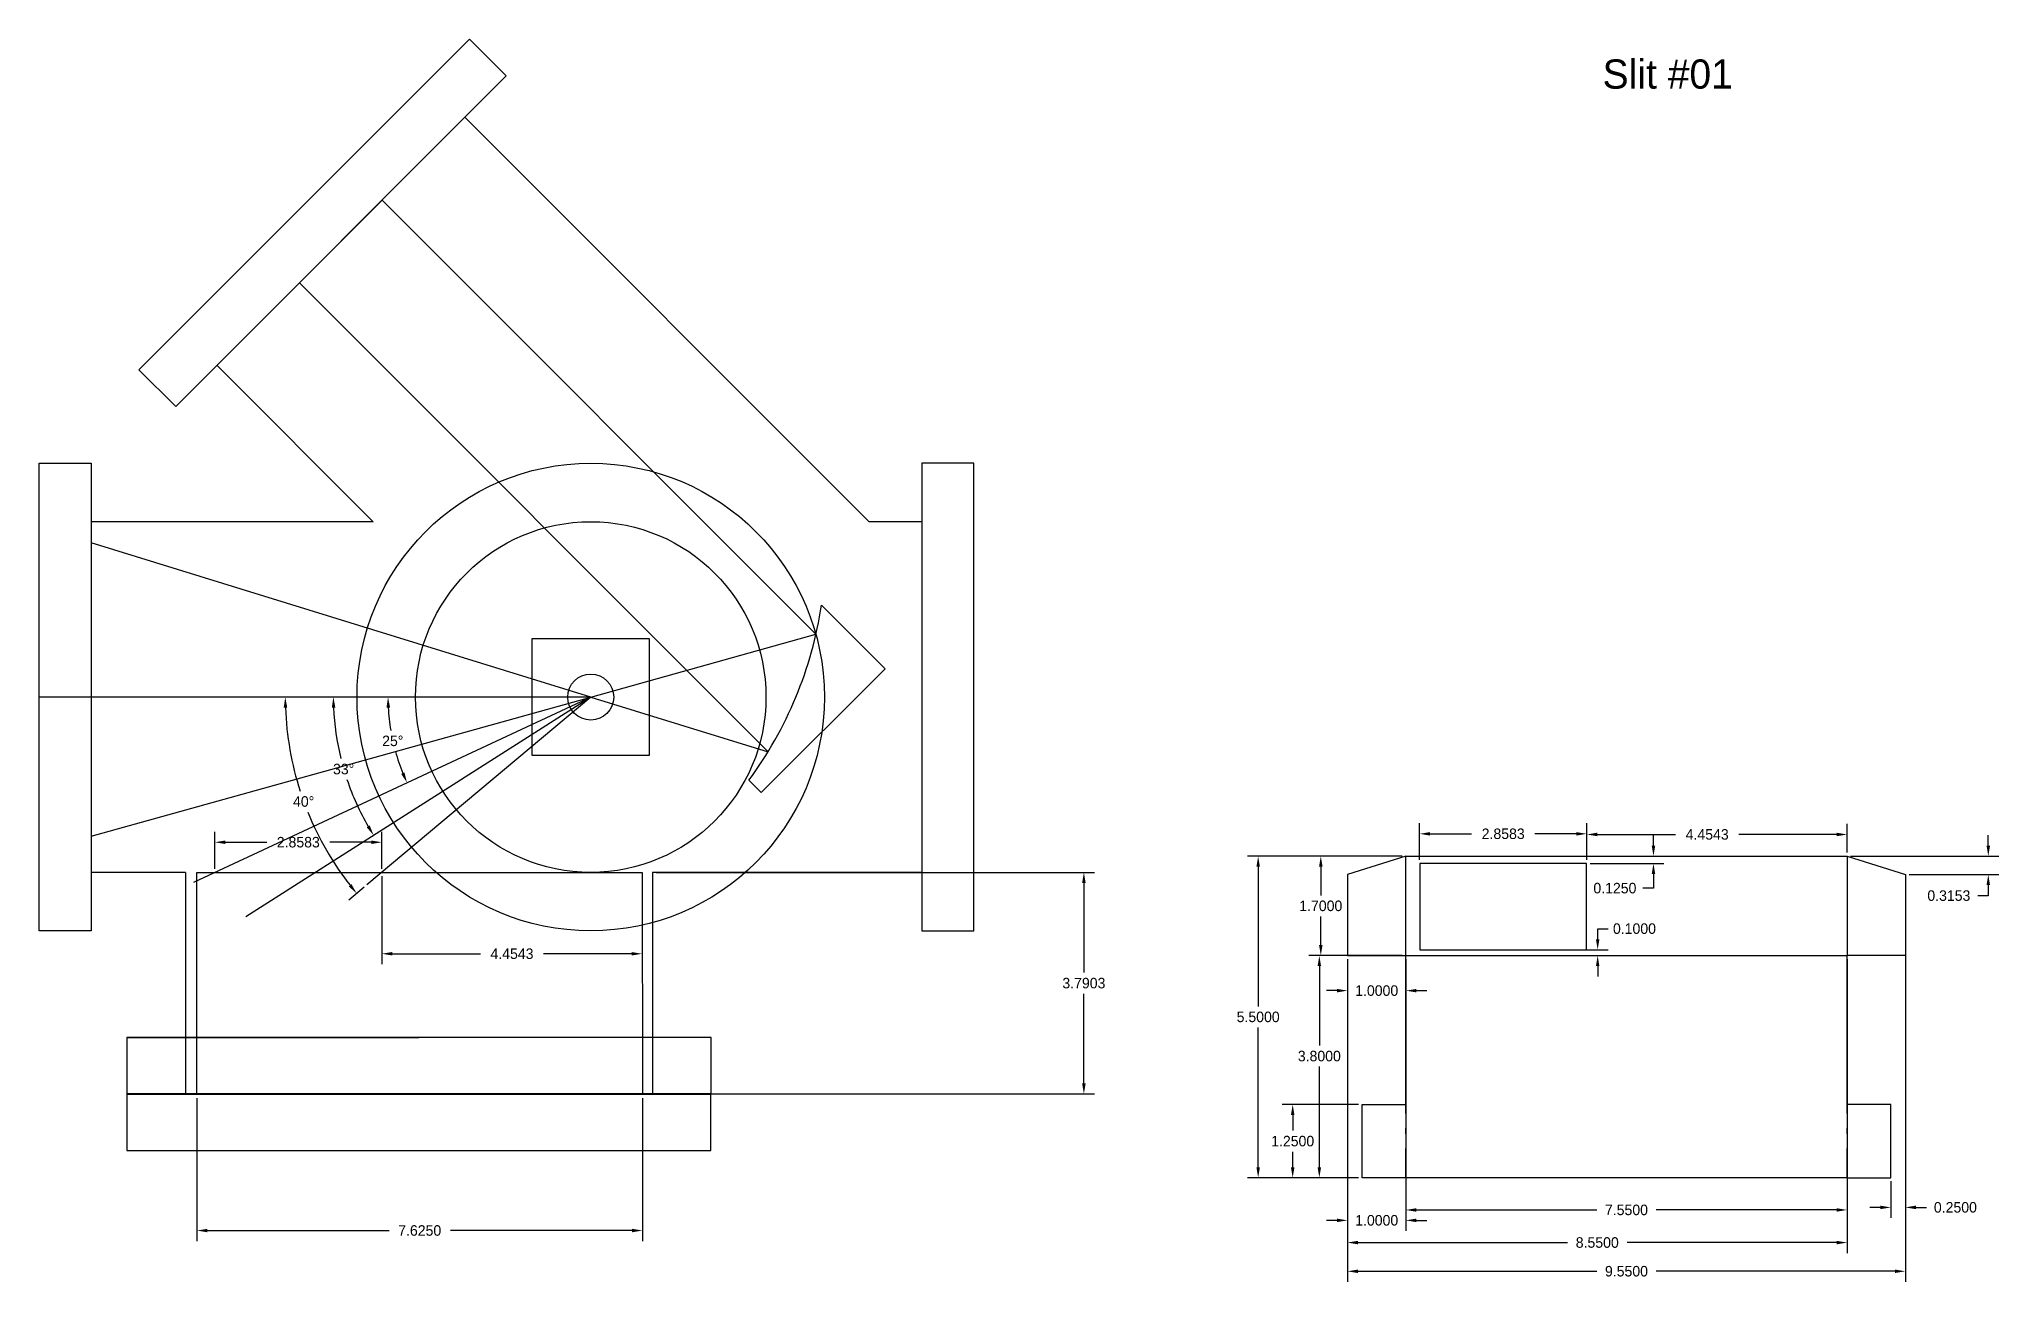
# Model space of a CAD drawing. Header units: inches. Extents: x 6.9 to 40.5, y 34.3 to 55.5.
import ezdxf

# ---------------------------------------------------------------- set-up
doc = ezdxf.new("R2010")
doc.units = ezdxf.units.IN
doc.header["$MEASUREMENT"] = 0
doc.linetypes.add('DASHDOT', pattern=[1, 0.5, -0.25, 0, -0.25])
doc.linetypes.add('DASHED', pattern=[0.75, 0.5, -0.25])
doc.layers.add('3INCH', color=92, linetype='Continuous')
doc.dimstyles.get("Standard").update_dxf_attribs({"dimtxt": 0.18, "dimasz": 0.18, "dimexe": 0.18, "dimexo": 0.0625, "dimgap": 0.09, "dimtad": 0, "dimtih": 1, "dimtoh": 1, "dimdec": 4, "dimzin": 0, "dimdsep": 46, "dimtxsty": 'Standard', "dimcen": 0.09, "dimadec": 0, "dimazin": 0, "dimtfac": 1, "dimtdec": 4, "dimtofl": 0, "dimtmove": 0, "dimatfit": 3, "dimfxl": 1, "dimtolj": 1, "dimtzin": 0, "dimarcsym": 0})

# ---------------------------------------------------------------- blocks, each defined once
blk = doc.blocks.new('*D4')
at = {"color": 0, "lineweight": -2}
for p, q in [((29.277, 39.85), (28.678, 39.85)), ((28.858, 39.67), (28.858, 38.31)), ((28.858, 36.23), (28.858, 37.95)), ((29.277, 36.05), (28.678, 36.05))]:
    blk.add_line(p, q, dxfattribs=at)
at = {"color": 0}
for points in [[(28.828, 39.67), (28.888, 39.67), (28.858, 39.85)], [(28.828, 36.23), (28.888, 36.23), (28.858, 36.05)]]:
    blk.add_solid(points, dxfattribs=at)
at = {"layer": 'Defpoints', "color": 0}
for p in [(28.858, 39.85), (29.34, 39.85), (29.34, 36.05)]:
    blk.add_point(p, dxfattribs=at)
at = {"color": 0, "insert": (28.858, 38.13), "char_height": 0.18, "attachment_point": 5}
blk.add_mtext('\\A1;3.8000', dxfattribs=at)
blk = doc.blocks.new('*D5')
at = {"color": 0, "lineweight": -2}
for p, q in [((29.34, 39.788), (29.34, 39.07)), ((30.34, 39.788), (30.34, 39.07)), ((29.16, 39.25), (28.98, 39.25)), ((30.52, 39.25), (30.7, 39.25))]:
    blk.add_line(p, q, dxfattribs=at)
at = {"color": 0}
for points in [[(29.16, 39.28), (29.16, 39.22), (29.34, 39.25)], [(30.52, 39.28), (30.52, 39.22), (30.34, 39.25)]]:
    blk.add_solid(points, dxfattribs=at)
at = {"layer": 'Defpoints', "color": 0}
for p in [(29.34, 39.85), (30.34, 39.85), (30.34, 39.25)]:
    blk.add_point(p, dxfattribs=at)
at = {"color": 0, "insert": (29.84, 39.25), "char_height": 0.18, "attachment_point": 5}
blk.add_mtext('\\A1;1.0000', dxfattribs=at)
blk = doc.blocks.new('*D6')
at = {"color": 0, "lineweight": -2}
for p, q in [((29.527, 37.3), (28.222, 37.3)), ((28.402, 37.12), (28.402, 36.855)), ((28.402, 36.23), (28.402, 36.495)), ((29.527, 36.05), (28.222, 36.05))]:
    blk.add_line(p, q, dxfattribs=at)
at = {"color": 0}
for points in [[(28.372, 37.12), (28.432, 37.12), (28.402, 37.3)], [(28.372, 36.23), (28.432, 36.23), (28.402, 36.05)]]:
    blk.add_solid(points, dxfattribs=at)
at = {"layer": 'Defpoints', "color": 0}
for p in [(28.402, 37.3), (29.59, 37.3), (29.59, 36.05)]:
    blk.add_point(p, dxfattribs=at)
at = {"color": 0, "insert": (28.402, 36.675), "char_height": 0.18, "attachment_point": 5}
blk.add_mtext('\\A1;1.2500', dxfattribs=at)
blk = doc.blocks.new('*D7')
at = {"color": 0, "lineweight": -2}
for p, q in [((29.34, 39.725), (29.34, 35.14)), ((30.34, 39.788), (30.34, 35.14)), ((29.16, 35.32), (28.98, 35.32)), ((30.52, 35.32), (30.7, 35.32))]:
    blk.add_line(p, q, dxfattribs=at)
at = {"color": 0}
for points in [[(29.16, 35.35), (29.16, 35.29), (29.34, 35.32)], [(30.52, 35.35), (30.52, 35.29), (30.34, 35.32)]]:
    blk.add_solid(points, dxfattribs=at)
at = {"layer": 'Defpoints', "color": 0}
for p in [(29.34, 39.788), (30.34, 39.85), (30.34, 35.32)]:
    blk.add_point(p, dxfattribs=at)
at = {"color": 0, "insert": (29.84, 35.32), "char_height": 0.18, "attachment_point": 5}
blk.add_mtext('\\A1;1.0000', dxfattribs=at)
blk = doc.blocks.new('*D8')
at = {"color": 0, "lineweight": -2}
for p, q in [((29.34, 39.788), (29.34, 34.76)), ((37.89, 39.788), (37.89, 34.76)), ((29.52, 34.94), (33.105, 34.94)), ((37.71, 34.94), (34.125, 34.94))]:
    blk.add_line(p, q, dxfattribs=at)
at = {"color": 0}
for points in [[(29.52, 34.97), (29.52, 34.91), (29.34, 34.94)], [(37.71, 34.97), (37.71, 34.91), (37.89, 34.94)]]:
    blk.add_solid(points, dxfattribs=at)
at = {"layer": 'Defpoints', "color": 0}
for p in [(29.34, 39.85), (37.89, 39.85), (37.89, 34.94)]:
    blk.add_point(p, dxfattribs=at)
at = {"color": 0, "insert": (33.615, 34.94), "char_height": 0.18, "attachment_point": 5}
blk.add_mtext('\\A1;8.5500', dxfattribs=at)
blk = doc.blocks.new('*D9')
at = {"color": 0, "lineweight": -2}
for p, q in [((29.34, 39.788), (29.34, 34.269)), ((38.89, 39.788), (38.89, 34.269)), ((29.52, 34.449), (33.605, 34.449)), ((38.71, 34.449), (34.625, 34.449))]:
    blk.add_line(p, q, dxfattribs=at)
at = {"color": 0}
for points in [[(29.52, 34.479), (29.52, 34.419), (29.34, 34.449)], [(38.71, 34.479), (38.71, 34.419), (38.89, 34.449)]]:
    blk.add_solid(points, dxfattribs=at)
at = {"layer": 'Defpoints', "color": 0}
for p in [(29.34, 39.85), (38.89, 39.85), (38.89, 34.449)]:
    blk.add_point(p, dxfattribs=at)
at = {"color": 0, "insert": (34.115, 34.449), "char_height": 0.18, "attachment_point": 5}
blk.add_mtext('\\A1;9.5500', dxfattribs=at)
blk = doc.blocks.new('*D10')
at = {"color": 0, "lineweight": -2}
for p, q in [((30.34, 35.988), (30.34, 35.318)), ((37.89, 35.988), (37.89, 35.318)), ((30.52, 35.498), (33.605, 35.498)), ((37.71, 35.498), (34.625, 35.498))]:
    blk.add_line(p, q, dxfattribs=at)
at = {"color": 0}
for points in [[(30.52, 35.528), (30.52, 35.468), (30.34, 35.498)], [(37.71, 35.528), (37.71, 35.468), (37.89, 35.498)]]:
    blk.add_solid(points, dxfattribs=at)
at = {"layer": 'Defpoints', "color": 0}
for p in [(30.34, 36.05), (37.89, 36.05), (37.89, 35.498)]:
    blk.add_point(p, dxfattribs=at)
at = {"color": 0, "insert": (34.115, 35.498), "char_height": 0.18, "attachment_point": 5}
blk.add_mtext('\\A1;7.5500', dxfattribs=at)
blk = doc.blocks.new('*D11')
at = {"color": 0, "lineweight": -2}
for p, q in [((38.89, 40.013), (38.89, 35.362)), ((38.64, 35.988), (38.64, 35.362)), ((38.46, 35.542), (38.28, 35.542)), ((39.07, 35.542), (39.25, 35.542))]:
    blk.add_line(p, q, dxfattribs=at)
at = {"color": 0}
for points in [[(38.46, 35.572), (38.46, 35.512), (38.64, 35.542)], [(39.07, 35.572), (39.07, 35.512), (38.89, 35.542)]]:
    blk.add_solid(points, dxfattribs=at)
at = {"layer": 'Defpoints', "color": 0}
for p in [(38.89, 40.075), (38.64, 36.05), (38.89, 35.542)]:
    blk.add_point(p, dxfattribs=at)
at = {"color": 0, "insert": (39.745, 35.542), "char_height": 0.18, "attachment_point": 5}
blk.add_mtext('\\A1;0.2500', dxfattribs=at)
blk = doc.blocks.new('01')
at = {"color": 0}
blk.add_line((-57.158, -33.792), (-52.158, -33.792), dxfattribs=at)
at = {"layer": '3INCH', "color": 0}
for points in [[(-57.158, -34.762), (-47.158, -34.762), (-47.158, -33.792), (-57.158, -33.792)], [(-57.161, -35.729), (-47.161, -35.729), (-47.161, -34.759), (-57.161, -34.759)]]:
    blk.add_lwpolyline(points, close=True, dxfattribs=at)
blk = doc.blocks.new('*D13')
at = {"color": 0, "lineweight": -2}
for p, q in [((17.509, 41.273), (25.008, 41.273)), ((24.828, 41.093), (24.828, 39.558)), ((24.828, 37.662), (24.828, 39.198)), ((17.509, 37.482), (25.008, 37.482))]:
    blk.add_line(p, q, dxfattribs=at)
at = {"color": 0}
for points in [[(24.798, 41.093), (24.858, 41.093), (24.828, 41.273)], [(24.798, 37.662), (24.858, 37.662), (24.828, 37.482)]]:
    blk.add_solid(points, dxfattribs=at)
at = {"layer": 'Defpoints', "color": 0}
for p in [(17.447, 41.273), (24.828, 41.273), (17.447, 37.482)]:
    blk.add_point(p, dxfattribs=at)
at = {"color": 0, "insert": (24.828, 39.378), "char_height": 0.18, "attachment_point": 5}
blk.add_mtext('\\A1;3.7903', dxfattribs=at)
blk = doc.blocks.new('*D14')
at = {"color": 0, "lineweight": -2}
for p, q in [((9.647, 37.41), (9.647, 34.966)), ((17.272, 37.41), (17.272, 34.966)), ((9.827, 35.146), (12.935, 35.146)), ((17.092, 35.146), (13.985, 35.146))]:
    blk.add_line(p, q, dxfattribs=at)
at = {"color": 0}
for points in [[(9.827, 35.176), (9.827, 35.116), (9.647, 35.146)], [(17.092, 35.176), (17.092, 35.116), (17.272, 35.146)]]:
    blk.add_solid(points, dxfattribs=at)
at = {"layer": 'Defpoints', "color": 0}
for p in [(9.647, 37.473), (17.272, 37.473), (17.272, 35.146)]:
    blk.add_point(p, dxfattribs=at)
at = {"color": 0, "insert": (13.46, 35.146), "char_height": 0.18, "attachment_point": 5}
blk.add_mtext('\\A1;7.6250', dxfattribs=at)
blk = doc.blocks.new('*D15')
at = {"color": 0, "lineweight": -2}
for p, q in [((30.277, 41.55), (28.703, 41.55)), ((28.883, 41.37), (28.883, 40.88)), ((28.883, 40.03), (28.883, 40.52)), ((30.277, 39.85), (28.703, 39.85))]:
    blk.add_line(p, q, dxfattribs=at)
at = {"color": 0}
for points in [[(28.853, 41.37), (28.913, 41.37), (28.883, 41.55)], [(28.853, 40.03), (28.913, 40.03), (28.883, 39.85)]]:
    blk.add_solid(points, dxfattribs=at)
at = {"layer": 'Defpoints', "color": 0}
for p in [(28.883, 41.55), (30.34, 41.55), (30.34, 39.85)]:
    blk.add_point(p, dxfattribs=at)
at = {"color": 0, "insert": (28.883, 40.7), "char_height": 0.18, "attachment_point": 5}
blk.add_mtext('\\A1;1.7000', dxfattribs=at)
blk = doc.blocks.new('*D16')
at = {"color": 0, "lineweight": -2}
for p, q in [((30.277, 41.55), (27.631, 41.55)), ((27.811, 41.37), (27.811, 38.98)), ((27.811, 36.23), (27.811, 38.62)), ((29.527, 36.05), (27.631, 36.05))]:
    blk.add_line(p, q, dxfattribs=at)
at = {"color": 0}
for points in [[(27.781, 41.37), (27.841, 41.37), (27.811, 41.55)], [(27.781, 36.23), (27.841, 36.23), (27.811, 36.05)]]:
    blk.add_solid(points, dxfattribs=at)
at = {"layer": 'Defpoints', "color": 0}
for p in [(27.811, 41.55), (30.34, 41.55), (29.59, 36.05)]:
    blk.add_point(p, dxfattribs=at)
at = {"color": 0, "insert": (27.811, 38.8), "char_height": 0.18, "attachment_point": 5}
blk.add_mtext('\\A1;5.5000', dxfattribs=at)
blk = doc.blocks.new('*D17')
at = {"color": 0, "lineweight": -2}
for p, q in [((40.308, 41.73), (40.308, 41.91)), ((37.952, 41.55), (40.488, 41.55)), ((38.952, 41.235), (40.488, 41.235)), ((40.308, 41.055), (40.308, 40.875)), ((40.308, 40.875), (40.128, 40.875))]:
    blk.add_line(p, q, dxfattribs=at)
at = {"color": 0}
for points in [[(40.278, 41.73), (40.338, 41.73), (40.308, 41.55)], [(40.278, 41.055), (40.338, 41.055), (40.308, 41.235)]]:
    blk.add_solid(points, dxfattribs=at)
at = {"layer": 'Defpoints', "color": 0}
for p in [(37.89, 41.55), (38.89, 41.235), (40.308, 41.235)]:
    blk.add_point(p, dxfattribs=at)
at = {"color": 0, "insert": (39.633, 40.875), "char_height": 0.18, "attachment_point": 5}
blk.add_mtext('\\A1;0.3153', dxfattribs=at)
blk = doc.blocks.new('*D28')
at = {"color": 0, "lineweight": -2}
for start, end in [(182.9726, 189.4719), (195.5641, 202.0274)]:
    blk.add_arc((16.387, 44.273), 3.47, start, end, dxfattribs=at)
at = {"color": 0}
for points in [[(12.892, 44.092), (12.952, 44.094), (12.917, 44.273)], [(13.198, 42.983), (13.143, 42.959), (13.242, 42.806)]]:
    blk.add_solid(points, dxfattribs=at)
at = {"layer": 'Defpoints', "color": 0}
for p in [(6.947, 44.273), (16.387, 44.273), (16.387, 44.273), (12.954, 43.77), (9.589, 41.103)]:
    blk.add_point(p, dxfattribs=at)
at = {"color": 0, "insert": (12.999, 43.522), "char_height": 0.18, "attachment_point": 5}
blk.add_mtext('\\A1;25°', dxfattribs=at)
blk = doc.blocks.new('*D29')
at = {"color": 0, "lineweight": -2}
for start, end in [(182.3416, 193.8253), (198.705, 210.1584)]:
    blk.add_arc((16.387, 44.273), 4.405, start, end, dxfattribs=at)
at = {"color": 0}
for points in [[(11.956, 44.092), (12.016, 44.093), (11.982, 44.273)], [(12.604, 42.076), (12.553, 42.044), (12.672, 41.906)]]:
    blk.add_solid(points, dxfattribs=at)
at = {"layer": 'Defpoints', "color": 0}
for p in [(6.947, 44.273), (16.387, 44.273), (16.387, 44.273), (12.061, 43.445), (10.483, 40.512)]:
    blk.add_point(p, dxfattribs=at)
at = {"color": 0, "insert": (12.158, 43.04), "char_height": 0.18, "attachment_point": 5}
blk.add_mtext('\\A1;33°', dxfattribs=at)
blk = doc.blocks.new('*D30')
at = {"color": 0, "lineweight": -2}
blk.add_line((12.509, 41.019), (12.244, 40.797), dxfattribs=at)
for start, end in [(181.9729, 197.9139), (202.1141, 218.0271)]:
    blk.add_arc((16.387, 44.273), 5.228, start, end, dxfattribs=at)
at = {"color": 0}
for points in [[(11.132, 44.092), (11.192, 44.093), (11.159, 44.273)], [(12.292, 41.071), (12.246, 41.033), (12.382, 40.912)]]:
    blk.add_solid(points, dxfattribs=at)
at = {"layer": 'Defpoints', "color": 0}
for p in [(6.947, 44.273), (16.387, 44.273), (16.387, 44.273), (11.3, 43.067), (12.557, 41.059)]:
    blk.add_point(p, dxfattribs=at)
at = {"color": 0, "insert": (11.474, 42.485), "char_height": 0.18, "attachment_point": 5}
blk.add_mtext('\\A1;40°', dxfattribs=at)
blk = doc.blocks.new('*D33')
at = {"color": 0, "lineweight": -2}
for p, q in [((9.953, 41.335), (9.953, 41.969)), ((12.811, 41.335), (12.811, 41.969)), ((10.133, 41.789), (10.842, 41.789)), ((12.631, 41.789), (11.922, 41.789))]:
    blk.add_line(p, q, dxfattribs=at)
at = {"color": 0}
for points in [[(10.133, 41.819), (10.133, 41.759), (9.953, 41.789)], [(12.631, 41.819), (12.631, 41.759), (12.811, 41.789)]]:
    blk.add_solid(points, dxfattribs=at)
at = {"layer": 'Defpoints', "color": 0}
for p in [(12.811, 41.789), (9.953, 41.273), (12.811, 41.273)]:
    blk.add_point(p, dxfattribs=at)
at = {"color": 0, "insert": (11.382, 41.789), "char_height": 0.18, "attachment_point": 5}
blk.add_mtext('\\A1;2.8583', dxfattribs=at)
blk = doc.blocks.new('*D34')
at = {"color": 0, "lineweight": -2}
for p, q in [((12.811, 41.21), (12.811, 39.701)), ((17.266, 41.21), (17.266, 39.701)), ((12.991, 39.881), (14.499, 39.881)), ((17.086, 39.881), (15.579, 39.881))]:
    blk.add_line(p, q, dxfattribs=at)
at = {"color": 0}
for points in [[(12.991, 39.911), (12.991, 39.851), (12.811, 39.881)], [(17.086, 39.911), (17.086, 39.851), (17.266, 39.881)]]:
    blk.add_solid(points, dxfattribs=at)
at = {"layer": 'Defpoints', "color": 0}
for p in [(12.811, 41.273), (17.266, 41.273), (17.266, 39.881)]:
    blk.add_point(p, dxfattribs=at)
at = {"color": 0, "insert": (15.039, 39.881), "char_height": 0.18, "attachment_point": 5}
blk.add_mtext('\\A1;4.4543', dxfattribs=at)
blk = doc.blocks.new('*D35')
at = {"color": 0, "lineweight": -2}
for p, q in [((30.575, 41.488), (30.575, 42.113)), ((30.755, 41.933), (31.465, 41.933)), ((33.254, 41.933), (32.545, 41.933)), ((33.434, 41.488), (33.434, 42.113))]:
    blk.add_line(p, q, dxfattribs=at)
at = {"color": 0}
for points in [[(30.755, 41.963), (30.755, 41.903), (30.575, 41.933)], [(33.254, 41.963), (33.254, 41.903), (33.434, 41.933)]]:
    blk.add_solid(points, dxfattribs=at)
at = {"layer": 'Defpoints', "color": 0}
for p in [(33.434, 41.933), (30.575, 41.425), (33.434, 41.425)]:
    blk.add_point(p, dxfattribs=at)
at = {"color": 0, "insert": (32.005, 41.933), "char_height": 0.18, "attachment_point": 5}
blk.add_mtext('\\A1;2.8583', dxfattribs=at)
blk = doc.blocks.new('*D36')
at = {"color": 0, "lineweight": -2}
for p, q in [((33.434, 41.488), (33.434, 42.102)), ((37.89, 41.613), (37.89, 42.102)), ((33.614, 41.922), (34.957, 41.922)), ((37.71, 41.922), (36.037, 41.922))]:
    blk.add_line(p, q, dxfattribs=at)
at = {"color": 0}
for points in [[(33.614, 41.952), (33.614, 41.892), (33.434, 41.922)], [(37.71, 41.952), (37.71, 41.892), (37.89, 41.922)]]:
    blk.add_solid(points, dxfattribs=at)
at = {"layer": 'Defpoints', "color": 0}
for p in [(33.434, 41.922), (33.434, 41.425), (37.89, 41.55)]:
    blk.add_point(p, dxfattribs=at)
at = {"color": 0, "insert": (35.497, 41.922), "char_height": 0.18, "attachment_point": 5}
blk.add_mtext('\\A1;4.4543', dxfattribs=at)
blk = doc.blocks.new('*D37')
at = {"color": 0, "lineweight": -2}
for p, q in [((34.577, 41.73), (34.577, 41.91)), ((33.496, 41.55), (34.757, 41.55)), ((33.496, 41.425), (34.757, 41.425)), ((34.577, 41.003), (34.397, 41.003)), ((34.577, 41.245), (34.577, 41.003))]:
    blk.add_line(p, q, dxfattribs=at)
at = {"color": 0}
for points in [[(34.547, 41.73), (34.607, 41.73), (34.577, 41.55)], [(34.547, 41.245), (34.607, 41.245), (34.577, 41.425)]]:
    blk.add_solid(points, dxfattribs=at)
at = {"layer": 'Defpoints', "color": 0}
for p in [(33.434, 41.55), (33.434, 41.425), (34.577, 41.55)]:
    blk.add_point(p, dxfattribs=at)
at = {"color": 0, "insert": (33.917, 41.003), "char_height": 0.18, "attachment_point": 5}
blk.add_mtext('\\A1;0.1250', dxfattribs=at)
blk = doc.blocks.new('*D38')
at = {"color": 0, "lineweight": -2}
for p, q in [((33.622, 40.13), (33.622, 40.31)), ((33.622, 40.31), (33.802, 40.31)), ((30.638, 39.95), (33.802, 39.95)), ((30.402, 39.85), (33.802, 39.85)), ((33.622, 39.67), (33.622, 39.49))]:
    blk.add_line(p, q, dxfattribs=at)
at = {"color": 0}
for points in [[(33.592, 40.13), (33.652, 40.13), (33.622, 39.95)], [(33.592, 39.67), (33.652, 39.67), (33.622, 39.85)]]:
    blk.add_solid(points, dxfattribs=at)
at = {"layer": 'Defpoints', "color": 0}
for p in [(30.575, 39.95), (33.622, 39.95), (30.34, 39.85)]:
    blk.add_point(p, dxfattribs=at)
at = {"color": 0, "insert": (34.252, 40.31), "char_height": 0.18, "attachment_point": 5}
blk.add_mtext('\\A1;0.1000', dxfattribs=at)

msp = doc.modelspace()

# ---------------------------------------------------------------- linework, layer by layer
at = {"color": 1}
for p, q in [((12.81529, 52.77341), (11.40108, 51.3592)), ((12.81529, 52.77341), (11.40108, 51.3592)), ((20.24229, 45.34641), (12.81529, 52.77341)), ((19.42142, 43.33622), (11.40108, 51.3592)), ((7.83674, 46.91135), (7.83674, 41.89179)), ((16.38674, 44.27274), (7.83674, 46.91135)), ((16.38674, 44.27274), (20.24229, 45.34641)), ((7.83674, 41.89179), (16.38674, 44.27274)), ((16.38674, 44.27274), (19.42142, 43.33622))]:
    msp.add_line(p, q, dxfattribs=at)
for p, q in [((21.42628, 44.75852), (20.33734, 45.84746)), ((19.30496, 42.6372), (21.42628, 44.75852)), ((16.38674, 44.27274), (6.94674, 44.27274)), ((12.38674, 44.27274), (12.38674, 44.27274)), ((19.30496, 42.6372), (19.09283, 42.84933)), ((29.33967, 39.85003), (30.33967, 39.85003)), ((30.33967, 39.85003), (37.88967, 39.85003)), ((30.33967, 37.30003), (30.33967, 39.85003)), ((37.88967, 37.30003), (37.88967, 39.85003)), ((38.88967, 39.85003), (37.88967, 39.85003)), ((37.88967, 36.05003), (30.33967, 36.05003))]:
    msp.add_line(p, q)
at = {"color": 14}
for q in [(9.58943, 41.10311), (10.483, 40.51165), (12.55652, 41.05881)]:
    msp.add_line((16.38674, 44.27274), q, dxfattribs=at)
at = {"color": 0}
for p, q in [((9.45331, 41.27274), (9.45331, 37.47963)), ((17.44674, 41.27274), (17.44674, 37.48243)), ((30.33967, 41.55003), (29.33967, 41.23473)), ((30.33967, 39.85003), (30.33967, 41.55003)), ((30.33967, 41.55003), (37.88967, 41.55003)), ((33.43367, 41.42504), (30.57537, 41.42504)), ((30.57537, 41.42504), (30.57537, 39.95004)), ((33.43367, 39.95004), (33.43367, 41.42504)), ((37.88967, 41.55003), (37.88967, 39.85003)), ((37.88967, 41.55003), (38.88967, 41.23473)), ((29.33967, 41.23473), (29.33967, 39.85003)), ((38.88967, 41.23473), (38.88967, 39.85003)), ((30.57537, 39.95004), (33.43367, 39.95004)), ((29.58967, 36.05003), (29.58967, 37.30003)), ((29.58967, 37.30003), (30.33967, 37.30003)), ((38.63746, 37.30003), (37.88967, 37.30003)), ((38.63967, 36.05003), (38.63746, 37.30003)), ((30.33967, 36.05003), (29.58967, 36.05003)), ((37.88967, 36.05003), (38.63967, 36.05003))]:
    msp.add_line(p, q, dxfattribs=at)
at = {"color": 3, "linetype": 'Continuous'}
for p, q in [((9.6472, 37.47275), (9.6472, 41.27274)), ((9.6472, 41.27274), (13.45331, 41.27274)), ((13.45331, 41.27274), (17.26581, 41.27274)), ((17.26581, 41.27274), (17.2722, 37.47275))]:
    msp.add_line(p, q, dxfattribs=at)
at = {"color": 3, "linetype": 'DASHED'}
msp.add_line((17.2722, 37.47275), (9.6472, 37.47275), dxfattribs=at)
at = {"linetype": 'DASHDOT'}
for p, q in [((30.33967, 36.05003), (30.33967, 37.30003)), ((37.88967, 36.05003), (37.88967, 37.30003))]:
    msp.add_line(p, q, dxfattribs=at)
msp.add_lwpolyline([(17.38659, 43.2729), (15.38659, 43.2729), (15.38659, 45.2729), (17.38659, 45.2729)], close=True)
for radius in [4, 3, 0.394]:
    msp.add_circle((16.38674, 44.27274), radius)
at = {"color": 0}
msp.add_arc((13.69193, 46.84857), 6.72039, 323.480896, 351.432982, dxfattribs=at)
at = {"layer": '3INCH', "color": 0}
for p, q in [((14.2327, 54.19082), (21.15077, 47.27274)), ((12.66549, 47.27274), (9.99006, 49.94818)), ((12.66549, 47.27274), (7.84331, 47.27274)), ((22.05674, 47.27274), (21.15077, 47.27274)), ((9.45331, 41.27274), (7.83674, 41.27274)), ((22.05674, 41.27274), (17.44674, 41.27274))]:
    msp.add_line(p, q, dxfattribs=at)
for points in [[(9.28295, 49.24107), (8.65363, 49.8704), (14.31048, 55.52725), (14.93981, 54.89793)], [(7.83674, 40.27274), (6.94674, 40.27274), (6.94674, 48.27274), (7.83674, 48.27274)], [(22.05674, 40.27274), (22.94674, 40.27274), (22.94674, 48.27274), (22.05674, 48.27274)]]:
    msp.add_lwpolyline(points, close=True, dxfattribs=at)

# ---------------------------------------------------------------- block references
at = {"color": 0}
msp.add_blockref('01', (65.60552, 72.24161), dxfattribs=at)

# ---------------------------------------------------------------- texts
at = {"color": 5, "insert": (33.70618, 55.18164), "char_height": 0.5, "width": 9.8683902, "attachment_point": 1}
msp.add_mtext('Slit #01', dxfattribs=at)

# ---------------------------------------------------------------- dimensions: what is measured, and where the dimension line sits
at = {"color": 14}
for base, line1, picture, middle in [((12.95359, 43.76986), ((16.38674, 44.27274), (9.58943, 41.10311)), '*D28', (12.9992, 43.52174)), ((12.06064, 43.44489), ((16.38674, 44.27274), (10.483, 40.51165)), '*D29', (12.15811, 43.04021)), ((11.3, 43.06716), ((16.38674, 44.27274), (12.55652, 41.05881)), '*D30', (11.47435, 42.48478))]:
    dim = msp.add_angular_dim_2l(base=base, line1=line1, line2=((16.38674, 44.27274), (6.94674, 44.27274)), dimstyle='Standard', dxfattribs=at)
    dim.commit()
    dim.dimension.update_dxf_attribs({"geometry": picture, "text_midpoint": middle})
at = {"color": 5}
for base, p1, p2, picture, middle in [((12.81148, 41.78911), (9.95322, 41.27274), (12.81148, 41.27274), '*D33', (11.38235, 41.78911)), ((33.43367, 41.93326), (30.57537, 41.42504), (33.43367, 41.42504), '*D35', (32.00452, 41.93326)), ((17.26581, 39.88133), (12.81148, 41.27274), (17.26581, 41.27274), '*D34', (15.03865, 39.88133)), ((30.33967, 39.25047), (29.33967, 39.85003), (30.33967, 39.85003), '*D5', (29.83967, 39.25047)), ((30.33967, 35.31975), (29.33967, 39.78753), (30.33967, 39.85003), '*D7', (29.83967, 35.31975)), ((37.88967, 34.94032), (29.33967, 39.85003), (37.88967, 39.85003), '*D8', (33.61467, 34.94032)), ((38.88967, 34.44929), (29.33967, 39.85003), (38.88967, 39.85003), '*D9', (34.11467, 34.44929)), ((17.27218, 35.14586), (9.6472, 37.47275), (17.27218, 37.47275), '*D14', (13.45969, 35.14586)), ((37.88967, 35.4983), (30.33967, 36.05003), (37.88967, 36.05003), '*D10', (34.11467, 35.4983))]:
    dim = msp.add_linear_dim(base=base, p1=p1, p2=p2, dimstyle='Standard', dxfattribs=at)
    dim.commit()
    dim.dimension.update_dxf_attribs({"geometry": picture, "text_midpoint": middle})
dim = msp.add_linear_dim(base=(33.43367, 41.92182), p1=(37.88967, 41.55003), p2=(33.43367, 41.42504), text='4.4543', dimstyle='Standard', dxfattribs=at)
dim.commit()
dim.dimension.update_dxf_attribs({"geometry": '*D36', "text_midpoint": (35.4972, 41.92182), "dimtype": 160})
for base, p1, p2, picture, middle in [((34.57671, 41.55003), (33.43367, 41.42504), (33.43367, 41.55003), '*D37', (33.91671, 41.00309)), ((33.62193, 39.95004), (30.33967, 39.85003), (30.57537, 39.95004), '*D38', (34.25193, 40.31004)), ((28.85818, 39.85003), (29.33967, 36.05003), (29.33967, 39.85003), '*D4', (28.85818, 38.13003))]:
    dim = msp.add_linear_dim(base=base, p1=p1, p2=p2, angle=90, dimstyle='Standard', dxfattribs=at)
    dim.commit()
    dim.dimension.update_dxf_attribs({"geometry": picture, "text_midpoint": middle, "dimtype": 160})
for base, p1, p2, picture, middle in [((40.30801, 41.23473), (37.88967, 41.55003), (38.88967, 41.23473), '*D17', (39.63301, 40.87473)), ((24.82844, 41.27274), (17.44674, 37.48243), (17.44674, 41.27274), '*D13', (24.82844, 39.37759)), ((27.81075, 41.55003), (29.58967, 36.05003), (30.33967, 41.55003), '*D16', (27.81075, 38.80003)), ((28.8828, 41.55003), (30.33967, 39.85003), (30.33967, 41.55003), '*D15', (28.8828, 40.70003)), ((28.40234, 37.30003), (29.58967, 36.05003), (29.58967, 37.30003), '*D6', (28.40234, 36.67503))]:
    dim = msp.add_linear_dim(base=base, p1=p1, p2=p2, angle=90, dimstyle='Standard', dxfattribs=at)
    dim.commit()
    dim.dimension.update_dxf_attribs({"geometry": picture, "text_midpoint": middle})
dim = msp.add_linear_dim(base=(38.88967, 35.54154), p1=(38.63967, 36.05003), p2=(38.88967, 40.07503), dimstyle='Standard', dxfattribs=at)
dim.commit()
dim.dimension.update_dxf_attribs({"geometry": '*D11', "text_midpoint": (39.74467, 35.54154), "dimtype": 160})

doc.saveas('drawing.dxf')
